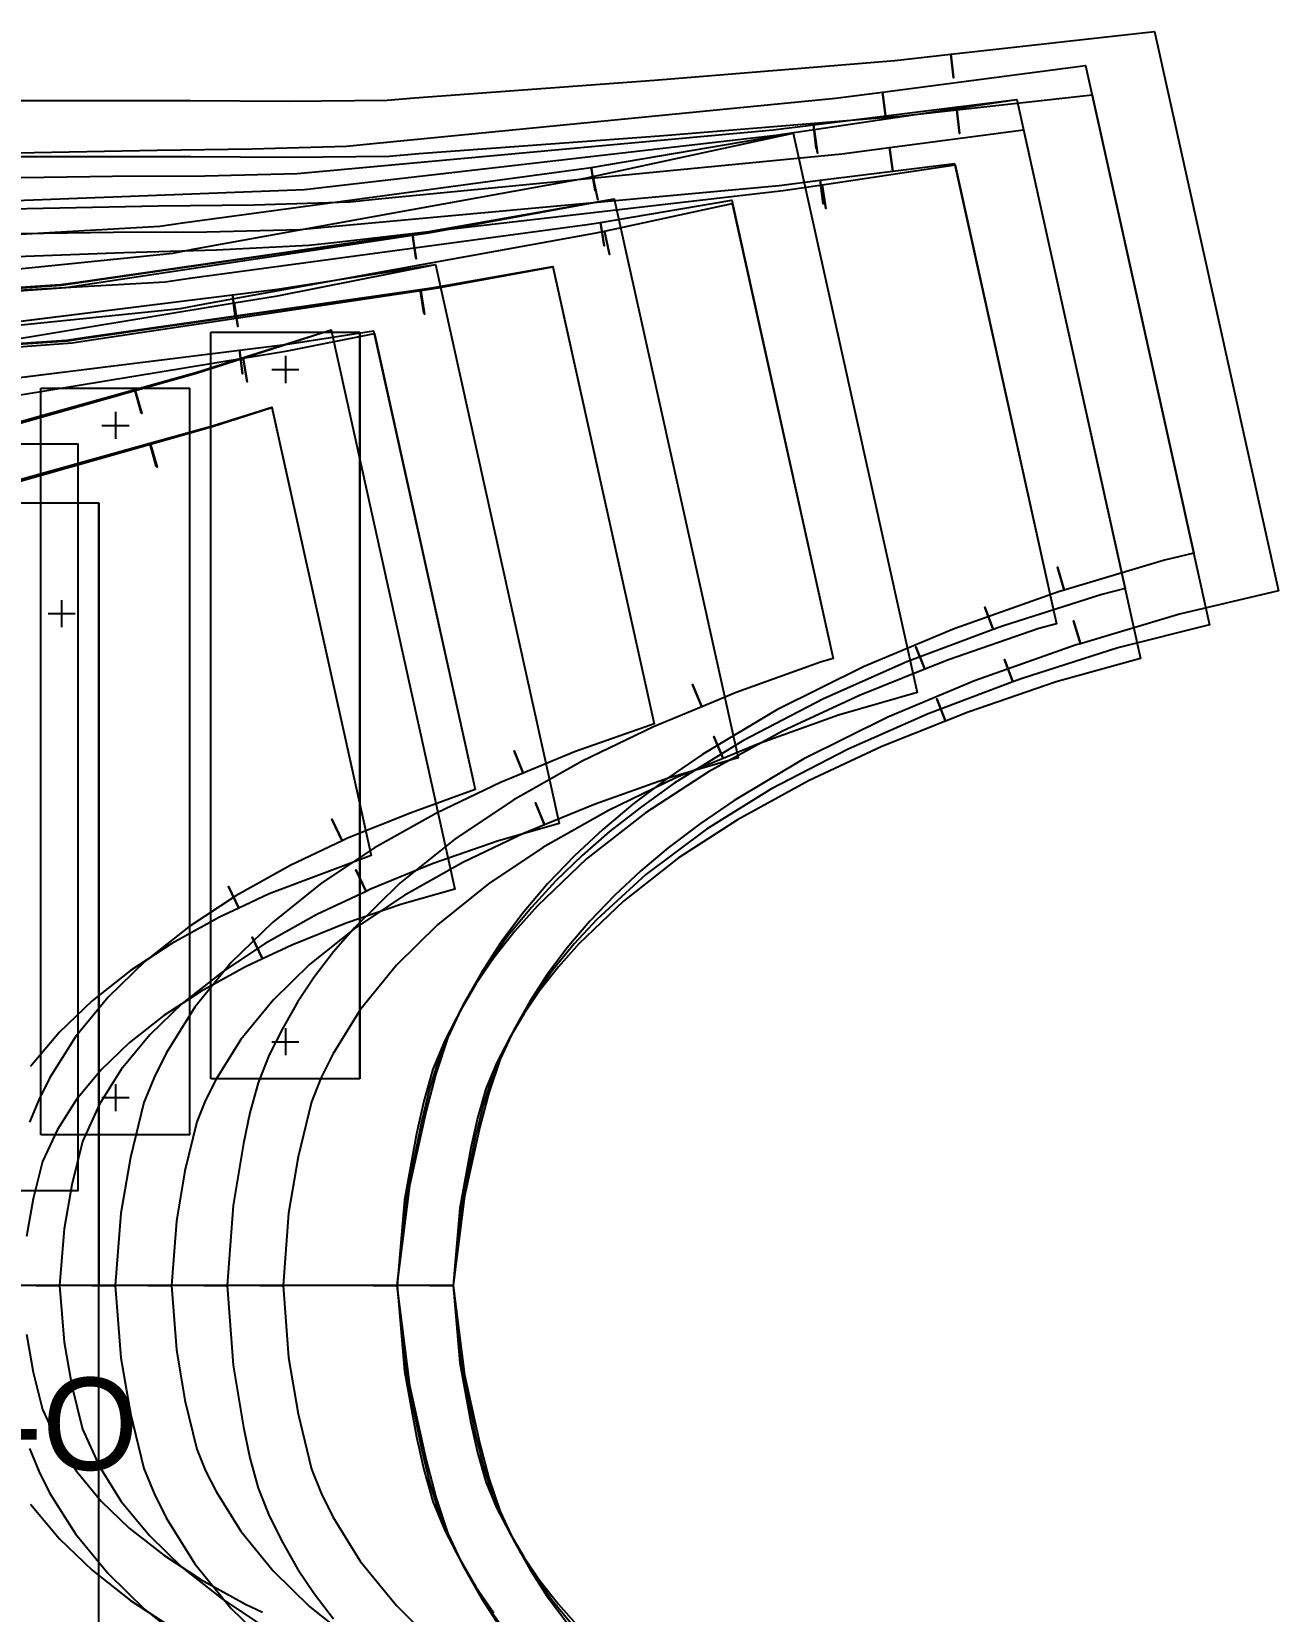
# Model space of a CAD drawing. Header units: inches. Extents: x 0 to 24.5, y 0 to 33.4.
# Drawn here: x 16.17 to 24.53, y 14.52 to 25.12 of the extents above; entities that cross this region are included whole.
import ezdxf
from ezdxf.enums import TextEntityAlignment as Align

# ---------------------------------------------------------------- set-up
doc = ezdxf.new("R2010")
doc.units = ezdxf.units.IN

msp = doc.modelspace()

# ---------------------------------------------------------------- linework, layer by layer
at = {"layer": 'T001L001'}
for points in [[(15.768, 24.662), (17.237, 24.662), (17.896, 24.657), (18.555, 24.664), (18.74, 24.679), (20.35, 24.798), (21.96, 24.93), (22.336, 24.972), (22.354, 24.813), (22.336, 24.972), (23.703, 25.124), (24.534, 21.371), (23.87, 21.216), (23.206, 21.017), (23.16, 21.17), (23.206, 21.017), (23.177, 21.009), (22.495, 20.767), (21.914, 20.524), (21.351, 20.244), (20.883, 19.964), (20.658, 19.81), (20.44, 19.646), (20.257, 19.492), (20.081, 19.328), (19.916, 19.156), (19.76, 18.974), (19.63, 18.798), (19.512, 18.615), (19.405, 18.425), (19.313, 18.228), (19.238, 18.003), (19.178, 17.774), (19.075, 17.309), (18.998, 16.711), (18.841, 16.711), (18.998, 16.711), (19.075, 16.112), (19.178, 15.648), (19.238, 15.418), (19.313, 15.194), (19.405, 14.996), (19.512, 14.806), (19.63, 14.623), (19.76, 14.448)], [(15.595, 24.301), (17.012, 24.329), (17.648, 24.337), (18.283, 24.356), (18.461, 24.374), (21.563, 24.677), (21.878, 24.718), (21.898, 24.56), (21.878, 24.718), (23.241, 24.897), (24.072, 21.144), (23.457, 20.989), (22.815, 20.783), (22.753, 20.76), (22.696, 20.91), (22.753, 20.76), (22.184, 20.547), (21.648, 20.31), (21.129, 20.04), (20.697, 19.772), (20.29, 19.468), (19.962, 19.166), (19.811, 19.002), (19.669, 18.83), (19.551, 18.665), (19.444, 18.492), (19.347, 18.314), (19.265, 18.128), (19.199, 17.918), (19.147, 17.703), (19.059, 17.269), (18.998, 16.711), (18.841, 16.711), (18.998, 16.711), (19.059, 16.152), (19.147, 15.718), (19.199, 15.504), (19.265, 15.293), (19.347, 15.108), (19.444, 14.929), (19.551, 14.756), (19.669, 14.591), (19.811, 14.419)], [(15.752, 24.287), (17.238, 24.287), (17.904, 24.282), (18.57, 24.289), (18.769, 24.305), (20.382, 24.425), (21.995, 24.557), (22.378, 24.599), (22.395, 24.44), (22.378, 24.599), (23.285, 24.7), (23.966, 21.624), (23.769, 21.578), (23.098, 21.377), (23.052, 21.53), (23.098, 21.377), (23.058, 21.365), (22.358, 21.117), (21.755, 20.864), (21.17, 20.573), (20.672, 20.276), (20.434, 20.113), (20.203, 19.939), (20.003, 19.771), (19.813, 19.593), (19.632, 19.405), (19.463, 19.207), (19.318, 19.011), (19.186, 18.807), (19.066, 18.595), (18.963, 18.374), (18.883, 18.131), (18.817, 17.883), (18.706, 17.38), (18.62, 16.711), (18.462, 16.711), (18.62, 16.711), (18.706, 16.041), (18.817, 15.538), (18.883, 15.29), (18.963, 15.047), (19.066, 14.827), (19.186, 14.615), (19.318, 14.41)], [(15.334, 24.133), (16.714, 24.153), (17.333, 24.156), (17.951, 24.171), (18.124, 24.187), (21.145, 24.465), (21.415, 24.499), (21.434, 24.34), (21.415, 24.499), (22.779, 24.669), (23.61, 20.917), (23.043, 20.761), (22.453, 20.558), (22.302, 20.497), (22.242, 20.646), (22.302, 20.497), (21.873, 20.326), (21.381, 20.097), (20.906, 19.836), (20.511, 19.579), (20.141, 19.29), (19.842, 19.004), (19.705, 18.849), (19.578, 18.687), (19.472, 18.532), (19.376, 18.37), (19.29, 18.202), (19.217, 18.029), (19.161, 17.833), (19.117, 17.633), (19.044, 17.229), (18.998, 16.711), (18.841, 16.711), (18.998, 16.711), (19.044, 16.192), (19.117, 15.788), (19.161, 15.589), (19.217, 15.393), (19.29, 15.219), (19.376, 15.052), (19.472, 14.89), (19.578, 14.734), (19.705, 14.572), (19.842, 14.418)], [(15.409, 23.966), (16.776, 24.017), (18.002, 24.064), (18.174, 24.084), (21.163, 24.429), (21.419, 24.467), (21.442, 24.309), (21.419, 24.467), (22.779, 24.669), (23.61, 20.917), (23.043, 20.761), (22.453, 20.558), (22.302, 20.497), (22.242, 20.646), (22.302, 20.497), (21.873, 20.326), (21.381, 20.097), (20.906, 19.836), (20.511, 19.579), (20.141, 19.29), (19.842, 19.004), (19.705, 18.849), (19.578, 18.687), (19.472, 18.532), (19.376, 18.37), (19.29, 18.202), (19.217, 18.029), (19.161, 17.833), (19.117, 17.633), (19.044, 17.229), (18.998, 16.711), (18.841, 16.711), (18.998, 16.711), (19.044, 16.192), (19.117, 15.788), (19.161, 15.589), (19.217, 15.393), (19.29, 15.219), (19.376, 15.052), (19.472, 14.89), (19.578, 14.734), (19.705, 14.572), (19.842, 14.418)], [(15.587, 23.926), (17.02, 23.955), (17.663, 23.962), (18.306, 23.981), (18.498, 24.001), (21.606, 24.304), (21.926, 24.346), (21.947, 24.188), (21.926, 24.346), (22.825, 24.464), (23.506, 21.388), (23.349, 21.348), (22.689, 21.137), (22.621, 21.111), (22.565, 21.261), (22.621, 21.111), (22.041, 20.894), (21.482, 20.647), (20.941, 20.365), (20.481, 20.08), (20.261, 19.923), (20.048, 19.756), (19.864, 19.596), (19.688, 19.426), (19.523, 19.247), (19.367, 19.058), (19.235, 18.872), (19.114, 18.678), (19.006, 18.477), (18.913, 18.268), (18.842, 18.039), (18.785, 17.806), (18.689, 17.333), (18.621, 16.711), (18.463, 16.711), (18.621, 16.711), (18.689, 16.088), (18.785, 15.615), (18.842, 15.382), (18.913, 15.153), (19.006, 14.944), (19.114, 14.743), (19.235, 14.549), (19.367, 14.363)], [(15.937, 23.756), (17.03, 23.819), (17.182, 23.84), (19.842, 24.2), (19.923, 24.213), (19.95, 24.056), (19.923, 24.213), (21.279, 24.442), (22.11, 20.69), (21.583, 20.537), (21.035, 20.341), (20.809, 20.247), (20.748, 20.395), (20.809, 20.247), (20.497, 20.118), (20.041, 19.898), (19.6, 19.649), (19.235, 19.405), (18.893, 19.13), (18.618, 18.86), (18.375, 18.561), (18.191, 18.263), (18.113, 18.106), (18.047, 17.943), (17.958, 17.573), (17.894, 17.195), (17.858, 16.711), (17.701, 16.711), (17.858, 16.711), (17.894, 16.227), (17.958, 15.849), (18.047, 15.479), (18.113, 15.316), (18.191, 15.159), (18.375, 14.86), (18.618, 14.562), (18.893, 14.291)], [(16.042, 23.527), (17.117, 23.638), (17.266, 23.666), (19.873, 24.139), (19.935, 24.152), (19.969, 23.996), (19.935, 24.152), (21.279, 24.442), (22.11, 20.69), (21.583, 20.537), (21.035, 20.341), (20.809, 20.247), (20.748, 20.395), (20.809, 20.247), (20.497, 20.118), (20.041, 19.898), (19.6, 19.649), (19.235, 19.405), (18.893, 19.13), (18.618, 18.86), (18.375, 18.561), (18.191, 18.263), (18.113, 18.106), (18.047, 17.943), (17.958, 17.573), (17.894, 17.195), (17.858, 16.711), (17.701, 16.711), (17.858, 16.711), (17.894, 16.227), (17.958, 15.849), (18.047, 15.479), (18.113, 15.316), (18.191, 15.159), (18.375, 14.86), (18.618, 14.562), (18.893, 14.291)], [(15.324, 23.758), (16.72, 23.778), (17.346, 23.781), (17.971, 23.797), (18.159, 23.814), (21.185, 24.092), (21.461, 24.127), (21.481, 23.968), (21.461, 24.127), (22.362, 24.239), (23.046, 21.15), (22.928, 21.118), (22.32, 20.909), (22.162, 20.846), (22.103, 20.995), (22.162, 20.846), (21.723, 20.67), (21.208, 20.43), (20.711, 20.158), (20.289, 19.883), (19.892, 19.573), (19.563, 19.258), (19.412, 19.088), (19.271, 18.909), (19.151, 18.732), (19.042, 18.548), (18.945, 18.358), (18.862, 18.161), (18.801, 17.947), (18.752, 17.728), (18.672, 17.286), (18.622, 16.711), (18.464, 16.711), (18.622, 16.711), (18.672, 16.136), (18.752, 15.694), (18.801, 15.475), (18.862, 15.26), (18.945, 15.063), (19.042, 14.873), (19.151, 14.689), (19.271, 14.513)], [(15.407, 23.591), (16.791, 23.642), (17.411, 23.66), (18.031, 23.69), (18.217, 23.712), (21.212, 24.057), (21.474, 24.096), (21.498, 23.938), (21.474, 24.096), (22.365, 24.229), (23.046, 21.15), (22.928, 21.118), (22.32, 20.909), (22.162, 20.846), (22.103, 20.995), (22.162, 20.846), (21.723, 20.67), (21.208, 20.43), (20.711, 20.158), (20.289, 19.883), (19.892, 19.573), (19.563, 19.258), (19.412, 19.088), (19.271, 18.909), (19.151, 18.732), (19.042, 18.548), (18.945, 18.358), (18.862, 18.161), (18.801, 17.947), (18.752, 17.728), (18.672, 17.286), (18.622, 16.711), (18.464, 16.711), (18.622, 16.711), (18.672, 16.136), (18.752, 15.694), (18.801, 15.475), (18.862, 15.26), (18.945, 15.063), (19.042, 14.873), (19.151, 14.689), (19.271, 14.513)], [(15.409, 23.364), (16.365, 23.427), (16.498, 23.446), (18.725, 23.766), (18.747, 23.607), (18.725, 23.766), (18.823, 23.78), (20.079, 24.002), (20.91, 20.25), (20.44, 20.115), (19.95, 19.941), (19.611, 19.802), (19.55, 19.95), (19.611, 19.802), (19.47, 19.743), (19.063, 19.548), (18.669, 19.327), (18.343, 19.11), (18.037, 18.866), (17.791, 18.626), (17.574, 18.36), (17.408, 18.094), (17.338, 17.954), (17.279, 17.809), (17.199, 17.479), (17.142, 17.142), (17.108, 16.711), (16.951, 16.711), (17.108, 16.711), (17.142, 16.279), (17.199, 15.942), (17.279, 15.612), (17.338, 15.467), (17.408, 15.327), (17.574, 15.061), (17.791, 14.796), (18.037, 14.555), (18.343, 14.311)], [(15.418, 23.358), (16.372, 23.422), (16.505, 23.442), (18.725, 23.764), (18.748, 23.605), (18.725, 23.764), (18.825, 23.778), (20.079, 24.002), (20.91, 20.25), (20.44, 20.115), (19.95, 19.941), (19.611, 19.802), (19.55, 19.95), (19.611, 19.802), (19.47, 19.743), (19.063, 19.548), (18.669, 19.327), (18.343, 19.11), (18.037, 18.866), (17.791, 18.626), (17.574, 18.36), (17.408, 18.094), (17.338, 17.954), (17.279, 17.809), (17.199, 17.479), (17.142, 17.142), (17.108, 16.711), (16.951, 16.711), (17.108, 16.711), (17.142, 16.279), (17.199, 15.942), (17.279, 15.612), (17.338, 15.467), (17.408, 15.327), (17.574, 15.061), (17.791, 14.796), (18.037, 14.555), (18.343, 14.311)], [(15.453, 23.339), (16.4, 23.408), (16.532, 23.428), (18.726, 23.757), (18.75, 23.599), (18.726, 23.757), (18.835, 23.773), (20.079, 24.002), (20.91, 20.25), (20.44, 20.115), (19.95, 19.941), (19.611, 19.802), (19.55, 19.95), (19.611, 19.802), (19.47, 19.743), (19.063, 19.548), (18.669, 19.327), (18.343, 19.11), (18.037, 18.866), (17.791, 18.626), (17.574, 18.36), (17.408, 18.094), (17.338, 17.954), (17.279, 17.809), (17.199, 17.479), (17.142, 17.142), (17.108, 16.711), (16.951, 16.711), (17.108, 16.711), (17.142, 16.279), (17.199, 15.942), (17.279, 15.612), (17.338, 15.467), (17.408, 15.327), (17.574, 15.061), (17.791, 14.796), (18.037, 14.555), (18.343, 14.311)], [(15.959, 23.382), (17.066, 23.446), (17.233, 23.469), (19.898, 23.829), (19.986, 23.844), (20.012, 23.686), (19.986, 23.844), (20.867, 23.992), (21.547, 20.917), (21.463, 20.893), (20.897, 20.69), (20.666, 20.594), (20.604, 20.742), (20.666, 20.594), (20.342, 20.46), (19.864, 20.229), (19.401, 19.968), (19.009, 19.705), (18.641, 19.41), (18.336, 19.11), (18.196, 18.949), (18.066, 18.779), (17.955, 18.611), (17.855, 18.437), (17.765, 18.257), (17.69, 18.071), (17.635, 17.869), (17.592, 17.663), (17.522, 17.247), (17.482, 16.711), (17.325, 16.711), (17.482, 16.711), (17.522, 16.175), (17.592, 15.759), (17.635, 15.553), (17.69, 15.351), (17.765, 15.164), (17.855, 14.984), (17.955, 14.81), (18.066, 14.643), (18.196, 14.473)], [(16.081, 23.154), (17.17, 23.267), (17.333, 23.297), (19.946, 23.771), (20.014, 23.786), (20.048, 23.629), (20.014, 23.786), (20.871, 23.971), (21.547, 20.917), (21.463, 20.893), (20.897, 20.69), (20.666, 20.594), (20.604, 20.742), (20.666, 20.594), (20.342, 20.46), (19.864, 20.229), (19.401, 19.968), (19.009, 19.705), (18.641, 19.41), (18.336, 19.11), (18.196, 18.949), (18.066, 18.779), (17.955, 18.611), (17.855, 18.437), (17.765, 18.257), (17.69, 18.071), (17.635, 17.869), (17.592, 17.663), (17.522, 17.247), (17.482, 16.711), (17.325, 16.711), (17.482, 16.711), (17.522, 16.175), (17.592, 15.759), (17.635, 15.553), (17.69, 15.351), (17.765, 15.164), (17.855, 14.984), (17.955, 14.81), (18.066, 14.643), (18.196, 14.473)], [(15.434, 22.989), (16.404, 23.054), (16.552, 23.075), (18.778, 23.394), (18.801, 23.236), (18.778, 23.394), (18.882, 23.409), (19.667, 23.548), (20.347, 20.478), (20.321, 20.471), (19.813, 20.291), (19.469, 20.149), (19.408, 20.297), (19.469, 20.149), (19.316, 20.086), (18.886, 19.88), (18.471, 19.647), (18.117, 19.412), (17.786, 19.147), (17.51, 18.877), (17.265, 18.579), (17.073, 18.269), (16.992, 18.107), (16.923, 17.938), (16.834, 17.57), (16.77, 17.195), (16.732, 16.711), (16.575, 16.711), (16.732, 16.711), (16.77, 16.226), (16.834, 15.851), (16.923, 15.483), (16.992, 15.315), (17.073, 15.152), (17.265, 14.843), (17.51, 14.544), (17.786, 14.274)], [(15.443, 22.984), (16.412, 23.049), (16.559, 23.071), (18.779, 23.393), (18.802, 23.234), (18.779, 23.393), (18.885, 23.408), (19.668, 23.548), (20.347, 20.478), (20.321, 20.471), (19.813, 20.291), (19.469, 20.149), (19.408, 20.297), (19.469, 20.149), (19.316, 20.086), (18.886, 19.88), (18.471, 19.647), (18.117, 19.412), (17.786, 19.147), (17.51, 18.877), (17.265, 18.579), (17.073, 18.269), (16.992, 18.107), (16.923, 17.938), (16.834, 17.57), (16.77, 17.195), (16.732, 16.711), (16.575, 16.711), (16.732, 16.711), (16.77, 16.226), (16.834, 15.851), (16.923, 15.483), (16.992, 15.315), (17.073, 15.152), (17.265, 14.843), (17.51, 14.544), (17.786, 14.274)], [(15.48, 22.965), (16.442, 23.035), (16.588, 23.057), (18.782, 23.386), (18.805, 23.228), (18.782, 23.386), (18.897, 23.404), (19.668, 23.545), (20.347, 20.478), (20.321, 20.471), (19.813, 20.291), (19.469, 20.149), (19.408, 20.297), (19.469, 20.149), (19.316, 20.086), (18.886, 19.88), (18.471, 19.647), (18.117, 19.412), (17.786, 19.147), (17.51, 18.877), (17.265, 18.579), (17.073, 18.269), (16.992, 18.107), (16.923, 17.938), (16.834, 17.57), (16.77, 17.195), (16.732, 16.711), (16.575, 16.711), (16.732, 16.711), (16.77, 16.226), (16.834, 15.851), (16.923, 15.483), (16.992, 15.315), (17.073, 15.152), (17.265, 14.843), (17.51, 14.544), (17.786, 14.274)], [(15.856, 23.027), (17.529, 23.303), (17.555, 23.145), (17.529, 23.303), (17.819, 23.351), (18.879, 23.562), (19.71, 19.81), (19.296, 19.692), (18.865, 19.541), (18.443, 19.369), (18.414, 19.355), (18.345, 19.5), (18.414, 19.355), (18.084, 19.199), (17.738, 19.006), (17.45, 18.816), (17.181, 18.602), (16.964, 18.392), (16.772, 18.159), (16.626, 17.926), (16.512, 17.676), (16.44, 17.386), (16.389, 17.09), (16.358, 16.711), (16.201, 16.711), (16.358, 16.711), (16.389, 16.331), (16.44, 16.036), (16.512, 15.746), (16.626, 15.496), (16.772, 15.262), (16.964, 15.03), (17.181, 14.819), (17.45, 14.606), (17.738, 14.416)], [(15.859, 23.152), (17.519, 23.358), (17.539, 23.199), (17.519, 23.358), (17.819, 23.395), (18.879, 23.562), (19.71, 19.81), (19.296, 19.692), (18.865, 19.541), (18.443, 19.369), (18.414, 19.355), (18.345, 19.5), (18.414, 19.355), (18.084, 19.199), (17.738, 19.006), (17.45, 18.816), (17.181, 18.602), (16.964, 18.392), (16.772, 18.159), (16.626, 17.926), (16.512, 17.676), (16.44, 17.386), (16.389, 17.09), (16.358, 16.711), (16.201, 16.711), (16.358, 16.711), (16.389, 16.331), (16.44, 16.036), (16.512, 15.746), (16.626, 15.496), (16.772, 15.262), (16.964, 15.03), (17.181, 14.819), (17.45, 14.606), (17.738, 14.416)], [(15.863, 23.152), (17.519, 23.358), (17.539, 23.199), (17.519, 23.358), (17.821, 23.395), (18.879, 23.562), (19.71, 19.81), (19.296, 19.692), (18.865, 19.541), (18.443, 19.369), (18.414, 19.355), (18.345, 19.5), (18.414, 19.355), (18.084, 19.199), (17.738, 19.006), (17.45, 18.816), (17.181, 18.602), (16.964, 18.392), (16.772, 18.159), (16.626, 17.926), (16.512, 17.676), (16.44, 17.386), (16.389, 17.09), (16.358, 16.711), (16.201, 16.711), (16.358, 16.711), (16.389, 16.331), (16.44, 16.036), (16.512, 15.746), (16.626, 15.496), (16.772, 15.262), (16.964, 15.03), (17.181, 14.819), (17.45, 14.606), (17.738, 14.416)], [(15.565, 22.361), (16.863, 22.723), (16.906, 22.569), (16.863, 22.723), (17.265, 22.835), (18.179, 23.122), (19.01, 19.37), (18.653, 19.27), (18.281, 19.141), (17.916, 18.995), (17.719, 18.902), (17.651, 19.047), (17.719, 18.902), (17.606, 18.849), (17.306, 18.684), (17.058, 18.521), (16.825, 18.338), (16.637, 18.158), (16.471, 17.958), (16.344, 17.757), (16.244, 17.542), (16.182, 17.292), (16.136, 17.038)], [(15.596, 22.355), (16.865, 22.716), (16.909, 22.562), (16.865, 22.716), (17.276, 22.833), (18.179, 23.122), (19.01, 19.37), (18.653, 19.27), (18.281, 19.141), (17.916, 18.995), (17.719, 18.902), (17.651, 19.047), (17.719, 18.902), (17.606, 18.849), (17.306, 18.684), (17.058, 18.521), (16.825, 18.338), (16.637, 18.158), (16.471, 17.958), (16.344, 17.757), (16.244, 17.542), (16.182, 17.292), (16.136, 17.038)], [(15.603, 22.371), (16.863, 22.723), (16.906, 22.569), (16.863, 22.723), (17.278, 22.839), (18.179, 23.122), (19.01, 19.37), (18.653, 19.27), (18.281, 19.141), (17.916, 18.995), (17.719, 18.902), (17.651, 19.047), (17.719, 18.902), (17.606, 18.849), (17.306, 18.684), (17.058, 18.521), (16.825, 18.338), (16.637, 18.158), (16.471, 17.958), (16.344, 17.757), (16.244, 17.542), (16.182, 17.292), (16.136, 17.038)], [(15.905, 22.78), (17.566, 22.986), (17.585, 22.827), (17.566, 22.986), (17.872, 23.024), (18.465, 23.117), (19.147, 20.038), (18.716, 19.881), (18.29, 19.712), (18.253, 19.694), (18.184, 19.839), (18.253, 19.694), (17.909, 19.531), (17.541, 19.326), (17.226, 19.118), (16.93, 18.884), (16.683, 18.644), (16.464, 18.378), (16.291, 18.102), (16.218, 17.957), (16.156, 17.806)], [(15.909, 22.78), (17.566, 22.986), (17.585, 22.827), (17.566, 22.986), (17.873, 23.024), (18.465, 23.117), (19.147, 20.038), (18.716, 19.881), (18.29, 19.712), (18.253, 19.694), (18.184, 19.839), (18.253, 19.694), (17.909, 19.531), (17.541, 19.326), (17.226, 19.118), (16.93, 18.884), (16.683, 18.644), (16.464, 18.378), (16.291, 18.102), (16.218, 17.957), (16.156, 17.806)], [(15.917, 22.657), (17.59, 22.933), (17.616, 22.775), (17.59, 22.933), (17.886, 22.982), (18.47, 23.098), (19.147, 20.038), (18.716, 19.881), (18.29, 19.712), (18.253, 19.694), (18.184, 19.839), (18.253, 19.694), (17.909, 19.531), (17.541, 19.326), (17.226, 19.118), (16.93, 18.884), (16.683, 18.644), (16.464, 18.378), (16.291, 18.102), (16.218, 17.957), (16.156, 17.806)], [(17.373, 23.107), (18.373, 23.107)], [(17.373, 18.096), (17.373, 23.107)], [(17.373, 23.107), (18.373, 23.107)], [(17.373, 18.096), (17.373, 23.107)], [(17.373, 23.107), (18.373, 23.107)], [(17.373, 18.096), (17.373, 23.107)], [(17.373, 23.107), (18.373, 23.107)], [(17.373, 18.096), (17.373, 23.107)], [(18.373, 23.107), (18.373, 18.096)], [(18.373, 18.096), (18.373, 23.107)], [(18.373, 18.096), (18.373, 23.107)], [(18.373, 18.096), (18.373, 23.107)], [(17.873, 22.948), (17.873, 22.766)], [(17.873, 22.948), (17.873, 22.766)], [(17.873, 22.948), (17.873, 22.766)], [(17.873, 22.948), (17.873, 22.766)], [(17.782, 22.857), (17.964, 22.857)], [(17.782, 22.857), (17.964, 22.857)], [(17.782, 22.857), (17.964, 22.857)], [(17.782, 22.857), (17.964, 22.857)], [(16.233, 22.732), (17.233, 22.732)], [(16.233, 17.721), (16.233, 22.732)], [(16.233, 22.732), (17.233, 22.732)], [(16.233, 17.721), (16.233, 22.732)], [(17.233, 17.721), (17.233, 22.732)], [(17.233, 17.721), (17.233, 22.732)], [(15.665, 22), (16.964, 22.362), (17.007, 22.208), (16.964, 22.362), (17.371, 22.475), (17.782, 22.604), (18.448, 19.596), (17.764, 19.338), (17.56, 19.242), (17.492, 19.387), (17.56, 19.242), (17.432, 19.182), (17.111, 19.005), (16.835, 18.825), (16.576, 18.621), (16.357, 18.411), (16.164, 18.179)], [(15.699, 21.995), (16.968, 22.356), (17.012, 22.202), (16.968, 22.356), (17.384, 22.474), (17.782, 22.601), (18.448, 19.596), (17.764, 19.338), (17.56, 19.242), (17.492, 19.387), (17.56, 19.242), (17.432, 19.182), (17.111, 19.005), (16.835, 18.825), (16.576, 18.621), (16.357, 18.411), (16.164, 18.179)], [(15.704, 22.01), (16.964, 22.362), (17.007, 22.207), (16.964, 22.362), (17.385, 22.479), (17.782, 22.604), (18.448, 19.596), (17.764, 19.338), (17.56, 19.242), (17.492, 19.387), (17.56, 19.242), (17.432, 19.182), (17.111, 19.005), (16.835, 18.825), (16.576, 18.621), (16.357, 18.411), (16.164, 18.179)], [(16.642, 22.482), (16.824, 22.482)], [(16.642, 22.482), (16.824, 22.482)], [(16.733, 22.573), (16.733, 22.391)], [(16.733, 22.573), (16.733, 22.391)], [(15.483, 22.357), (16.483, 22.357)], [(15.483, 22.357), (16.483, 22.357)], [(15.483, 22.357), (16.483, 22.357)], [(16.483, 17.346), (16.483, 22.357)], [(16.483, 17.346), (16.483, 22.357)], [(16.483, 17.346), (16.483, 22.357)], [(12.622, 21.961), (16.622, 21.961)], [(12.622, 21.961), (16.622, 21.961)], [(12.622, 21.961), (16.622, 21.961)], [(12.622, 21.961), (16.622, 21.961)], [(16.622, 21.961), (16.622, 16.711)], [(16.622, 16.711), (16.622, 21.961)], [(16.622, 21.961), (16.622, 16.711)], [(16.622, 16.711), (16.622, 21.961)], [(16.622, 21.961), (16.622, 16.711)], [(16.622, 16.711), (16.622, 21.961)], [(16.622, 21.961), (16.622, 16.711)], [(16.622, 16.711), (16.622, 21.961)], [(16.372, 21.31), (16.372, 21.128)], [(16.372, 21.31), (16.372, 21.128)], [(16.372, 21.31), (16.372, 21.128)], [(16.372, 21.31), (16.372, 21.128)], [(16.281, 21.219), (16.463, 21.219)], [(16.281, 21.219), (16.463, 21.219)], [(16.281, 21.219), (16.463, 21.219)], [(16.281, 21.219), (16.463, 21.219)], [(17.782, 18.346), (17.964, 18.346)], [(17.782, 18.346), (17.964, 18.346)], [(17.782, 18.346), (17.964, 18.346)], [(17.782, 18.346), (17.964, 18.346)], [(17.873, 18.437), (17.873, 18.255)], [(17.873, 18.437), (17.873, 18.255)], [(17.873, 18.437), (17.873, 18.255)], [(17.873, 18.437), (17.873, 18.255)], [(16.733, 18.062), (16.733, 17.88)], [(16.733, 18.062), (16.733, 17.88)], [(18.373, 18.096), (17.373, 18.096)], [(18.373, 18.096), (17.373, 18.096)], [(18.373, 18.096), (17.373, 18.096)], [(18.373, 18.096), (17.373, 18.096)], [(16.642, 17.971), (16.824, 17.971)], [(16.642, 17.971), (16.824, 17.971)], [(17.233, 17.721), (16.233, 17.721)], [(17.233, 17.721), (16.233, 17.721)], [(16.483, 17.346), (15.483, 17.346)], [(16.483, 17.346), (15.483, 17.346)], [(16.483, 17.346), (15.483, 17.346)], [(17.108, 16.711), (0, 16.711)], [(16.358, 16.711), (0, 16.711)], [(16.358, 16.711), (1, 16.711)], [(16.358, 16.711), (1, 16.711)], [(17.108, 16.711), (1, 16.711)], [(17.108, 16.711), (1, 16.711)], [(17.858, 16.711), (1, 16.711)], [(17.858, 16.711), (1, 16.711)], [(18.998, 16.711), (1, 16.711)], [(18.998, 16.711), (1, 16.711)], [(18.998, 16.711), (1, 16.711)], [(18.998, 16.711), (1, 16.711)], [(16.622, 11.688), (16.622, 16.711)], [(16.622, 11.688), (16.622, 16.711)], [(16.622, 11.688), (16.622, 16.711)], [(16.622, 11.688), (16.622, 16.711)], [(16.136, 16.384), (16.182, 16.129), (16.244, 15.879), (16.344, 15.664), (16.471, 15.464), (16.637, 15.264), (16.825, 15.083), (17.058, 14.9), (17.306, 14.737), (17.606, 14.572), (17.719, 14.519)], [(16.136, 16.384), (16.182, 16.129), (16.244, 15.879), (16.344, 15.664), (16.471, 15.464), (16.637, 15.264), (16.825, 15.083), (17.058, 14.9), (17.306, 14.737), (17.606, 14.572), (17.719, 14.519)], [(16.136, 16.384), (16.182, 16.129), (16.244, 15.879), (16.344, 15.664), (16.471, 15.464), (16.637, 15.264), (16.825, 15.083), (17.058, 14.9), (17.306, 14.737), (17.606, 14.572), (17.719, 14.519)], [(16.156, 15.616), (16.218, 15.465), (16.291, 15.319), (16.464, 15.043), (16.683, 14.777), (16.93, 14.537), (17.226, 14.303)], [(16.156, 15.616), (16.218, 15.465), (16.291, 15.319), (16.464, 15.043), (16.683, 14.777), (16.93, 14.537), (17.226, 14.303)], [(16.156, 15.616), (16.218, 15.465), (16.291, 15.319), (16.464, 15.043), (16.683, 14.777), (16.93, 14.537), (17.226, 14.303)], [(16.164, 15.243), (16.357, 15.01), (16.576, 14.8), (16.835, 14.597), (17.111, 14.416)], [(16.164, 15.243), (16.357, 15.01), (16.576, 14.8), (16.835, 14.597), (17.111, 14.416)], [(16.164, 15.243), (16.357, 15.01), (16.576, 14.8), (16.835, 14.597), (17.111, 14.416)]]:
    msp.add_lwpolyline(points, dxfattribs=at)

# ---------------------------------------------------------------- texts
at = {"layer": 'ABC'}
msp.add_text('1094-793-004-C-FT-O', height=0.61929, dxfattribs=at).set_placement((12.767, 15.782), align=Align.MIDDLE_CENTER)

doc.saveas('drawing.dxf')
